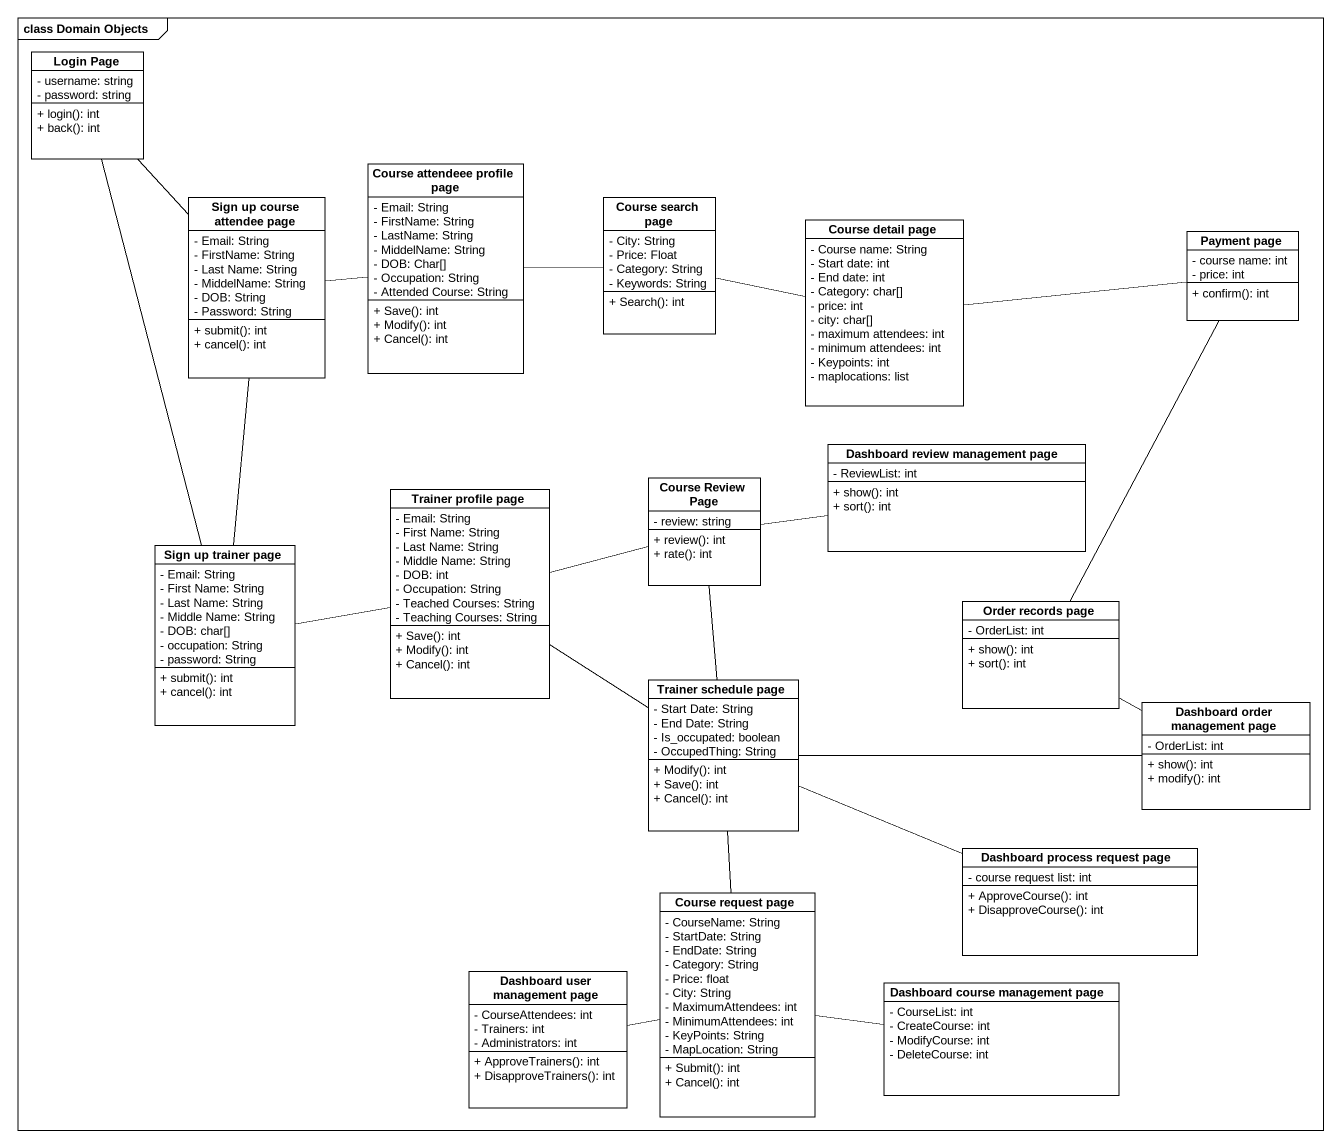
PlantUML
@startuml
mainframe class Domain Objects
hide circle
hide empty members
skinparam classAttributeIconSize 0
class "Login Page" as Login_Page {
  - username: string
  - password: string
  + login(): int
  + back(): int
}
class "Sign up course attendee page" as Sign_up_course_attendee_page {
  - Email: String
  - FirstName: String
  - Last Name: String
  - MiddelName: String
  - DOB: String
  - Password: String
  + submit(): int
  + cancel(): int
}
class "Course attendeee profile page" as Course_attendeee_profile {
  - Email: String
  - FirstName: String
  - LastName: String
  - MiddelName: String
  - DOB: Char[]
  - Occupation: String
  - Attended Course: String
  + Save(): int
  + Modify(): int
  + Cancel(): int
}
class "Course search page" as Course_search_page {
  - City: String
  - Price: Float
  - Category: String
  - Keywords: String
  + Search(): int
}
class "Course detail page" as Course_detail_page {
  - Course name: String
  - Start date: int
  - End date: int
  - Category: char[]
  - price: int
  - city: char[]
  - maximum attendees: int
  - minimum attendees: int
  - Keypoints: int
  - maplocations: list
}
class "Payment page" as Payment_page {
  - course name: int
  - price: int
  + confirm(): int
}
class "Dashboard review management page" as Dashboard_review_management {
  - ReviewList: int
  + show(): int
  + sort(): int
}
class "Trainer profile page" as Trainer_profile_page {
  - Email: String
  - First Name: String
  - Last Name: String
  - Middle Name: String
  - DOB: int
  - Occupation: String
  - Teached Courses: String
  - Teaching Courses: String
  + Save(): int
  + Modify(): int
  + Cancel(): int
}
class "Course Review Page" as Course_Review_Page {
  - review: string
  + review(): int
  + rate(): int
}
class "Sign up trainer page" as Sign_up_trainer_page {
  - Email: String
  - First Name: String
  - Last Name: String
  - Middle Name: String
  - DOB: char[]
  - occupation: String
  - password: String
  + submit(): int
  + cancel(): int
}
class "Order records page" as Order_records_page {
  - OrderList: int
  + show(): int
  + sort(): int
}
class "Trainer schedule page" as Trainer_schedule_page {
  - Start Date: String
  - End Date: String
  - Is_occupated: boolean
  - OccupedThing: String
  + Modify(): int
  + Save(): int
  + Cancel(): int
}
class "Dashboard order management page" as Dashboard_order_management {
  - OrderList: int
  + show(): int
  + modify(): int
}
class "Dashboard process request page" as Dashboard_process_request {
  - course request list: int
  + ApproveCourse(): int
  + DisapproveCourse(): int
}
class "Course request page" as Course_request_page {
  - CourseName: String
  - StartDate: String
  - EndDate: String
  - Category: String
  - Price: float
  - City: String
  - MaximumAttendees: int
  - MinimumAttendees: int
  - KeyPoints: String
  - MapLocation: String
  + Submit(): int
  + Cancel(): int
}
class "Dashboard user management page" as Dashboard_user_management {
  - CourseAttendees: int
  - Trainers: int
  - Administrators: int
  + ApproveTrainers(): int
  + DisapproveTrainers(): int
}
class "Dashboard course management page" as Dashboard_course_management {
  - CourseList: int
  - CreateCourse: int
  - ModifyCourse: int
  - DeleteCourse: int
}
Login_Page -- Sign_up_course_attendee_page
Login_Page -- Sign_up_trainer_page
Sign_up_course_attendee_page -right- Course_attendeee_profile
Sign_up_course_attendee_page -- Sign_up_trainer_page
Course_attendeee_profile -right- Course_search_page
Course_search_page -right- Course_detail_page
Course_detail_page -right- Payment_page
Payment_page -- Order_records_page
Course_Review_Page -right- Dashboard_review_management
Course_Review_Page -left- Trainer_profile_page
Sign_up_trainer_page -right- Trainer_profile_page
Order_records_page -right- Dashboard_order_management
Trainer_schedule_page -up- Trainer_profile_page
Trainer_schedule_page -up- Course_Review_Page
Dashboard_order_management -left- Trainer_schedule_page
Dashboard_process_request -left- Trainer_schedule_page
Course_request_page -up- Trainer_schedule_page
Course_request_page -right- Dashboard_course_management
Dashboard_user_management -right- Course_request_page
@enduml
